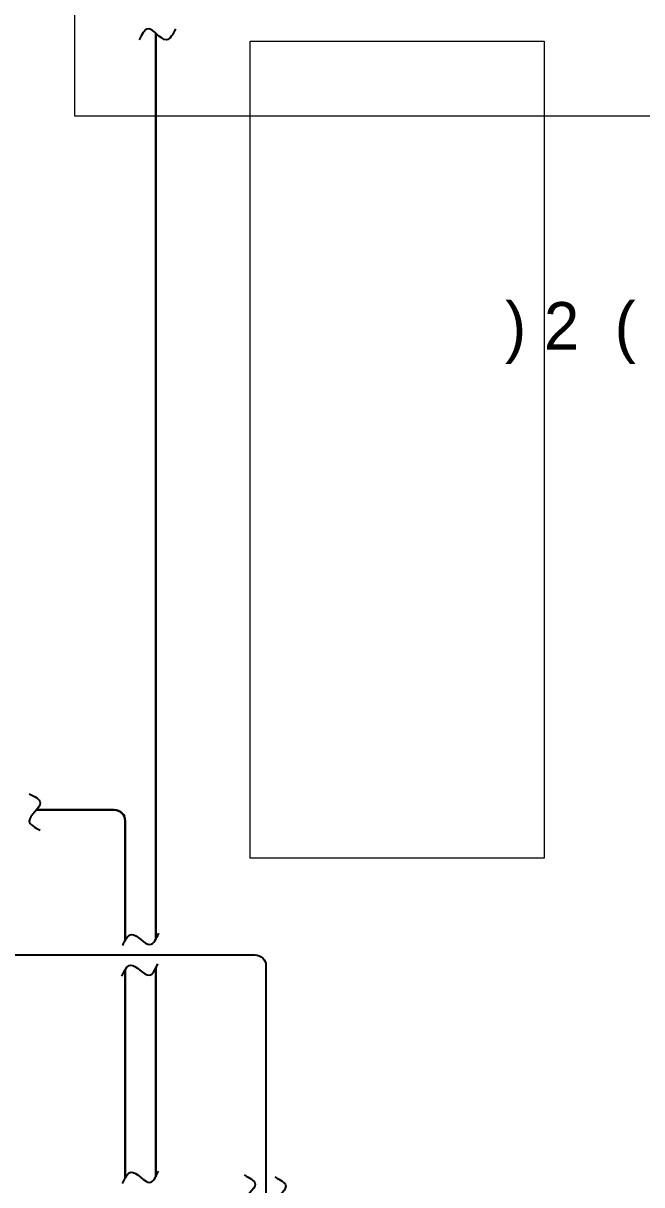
# Model space of a CAD drawing. Header units: inches. Extents: x 3955 to 4125, y 4886 to 4983.
# Drawn here: x 4017.313 to 4019.583, y 4931.111 to 4935.374 of the extents above; entities that cross this region are included whole.
import ezdxf

# ---------------------------------------------------------------- set-up
doc = ezdxf.new("R2010")
doc.units = ezdxf.units.IN
doc.header["$MEASUREMENT"] = 0
doc.layers.get('0').update_dxf_attribs({"lineweight": 35})
for name, color, linetype, lineweight in [('DIM IN', 12, 'Continuous', 15), ('Shop Drawing', 3, 'Continuous', 30), ('TEXT', 152, 'Continuous', 30)]:
    doc.layers.add(name, color=color, linetype=linetype, lineweight=lineweight)
doc.layers.add('E-CUT', color=30, linetype='Continuous')
doc.layers.add('N Wiring', color=255, linetype='Continuous')
doc.styles.add('SOSA', font='sosa.shx')

# ---------------------------------------------------------------- blocks, each defined once
blk = doc.blocks.new('A$C606D7A20')
at = {"layer": 'DIM IN', "ltscale": 2.5, "elevation": 0}
for points in [[(5.4652, -2.66014), (3.05601, -2.66014), (3.05601, -3.4311), (5.4652, -3.4311)], [(3.70057, -3.15651), (4.77837, -3.15651), (4.77837, -6.15587), (3.70057, -6.15587)]]:
    blk.add_lwpolyline(points, close=True, dxfattribs=at)
at = {"layer": 'E-CUT'}
for points in [[(3.42609, -3.11182, 0), (3.39264, -3.15196, 0), (3.32573, -3.11182, 0), (3.29227, -3.15196, 0)], [(2.88963, -5.91879), (2.92978, -5.95225), (2.88963, -6.01916), (2.92978, -6.05261)], [(3.23222, -6.47643, 0), (3.26409, -6.43501, 0), (3.33251, -6.47252, 0), (3.36438, -6.4311, 0)], [(3.22927, -6.589, 0), (3.26114, -6.54758, 0), (3.32956, -6.58509, 0), (3.36143, -6.54368, 0)], [(3.2316, -7.34925), (3.26346, -7.30783), (3.33189, -7.34534), (3.36375, -7.30392)], [(3.67796, -7.31824), (3.71811, -7.35169), (3.67796, -7.4186), (3.71811, -7.45206)], [(3.79034, -7.32557), (3.83048, -7.35902), (3.79034, -7.42593), (3.83048, -7.45939)]]:
    blk.add_spline(points, degree=3, dxfattribs=at)
at = {"layer": 'N Wiring'}
blk.add_lwpolyline([(0.24033, -6.51027), (3.71806, -6.51027, -0.4142136), (3.75806, -6.55027), (3.75806, -8.85007), (3.83771, -8.85007), (3.83771, -8.64507, -0.4142136), (3.87771, -8.60507), (6.25774, -8.60507, -0.4142136), (6.29774, -8.64507), (6.29774, -8.85007)], format="xyb", dxfattribs=at)
at = {"layer": 'Shop Drawing'}
for points in [[(3.35346, -3.12693), (3.35346, -6.45322)], [(3.24148, -7.32898), (3.24148, -6.56467)], [(3.35346, -6.56034), (3.35346, -7.32494)]]:
    blk.add_lwpolyline(points, dxfattribs=at)
blk.add_lwpolyline([(3.24148, -6.4573), (3.24148, -6.01837, 0.4142136), (3.20148, -5.97837), (2.91601, -5.97837)], format="xyb", dxfattribs=at)
at = {"layer": 'TEXT', "linetype": 'Continuous', "ltscale": 0.09, "style": 'SOSA'}
blk.add_text(') 2  (', height=0.1745, dxfattribs=at).set_placement((4.6354, -4.28886, 0))

msp = doc.modelspace()

# ---------------------------------------------------------------- block references
msp.add_blockref('A$C606D7A20', (4014.4456, 4938.4649))

doc.saveas('drawing.dxf')
